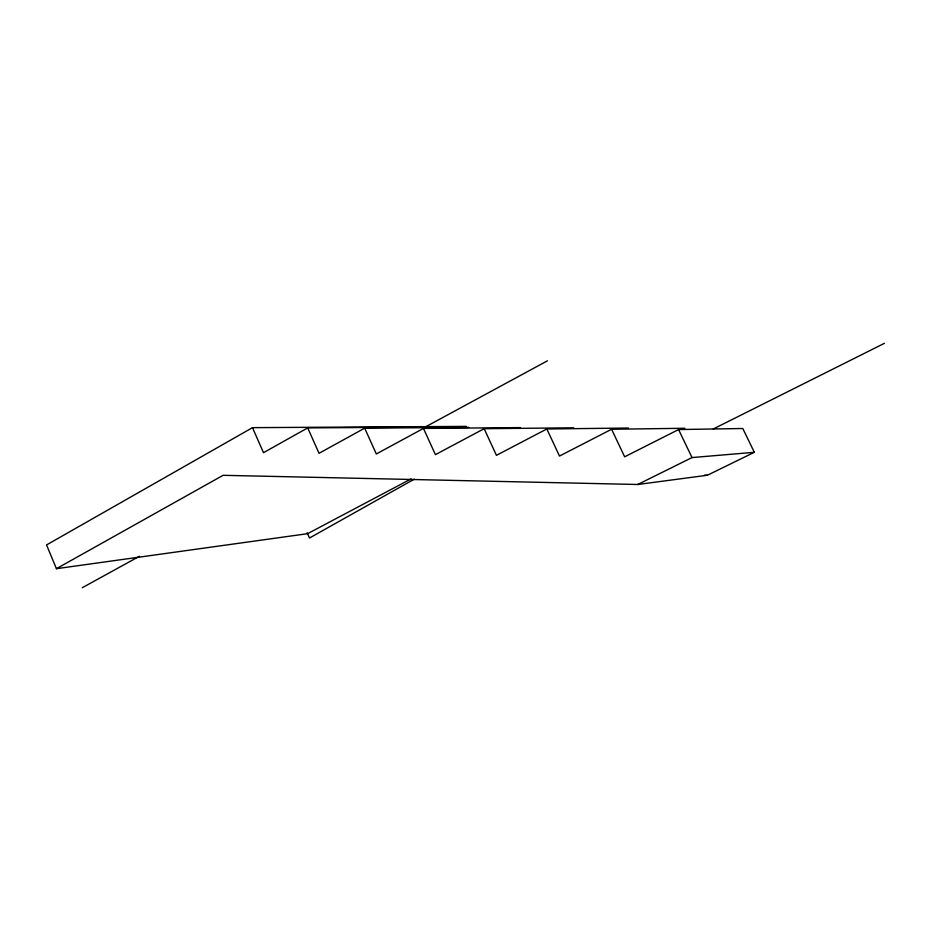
<?xml version="1.0" encoding="UTF-8"?>
<svg xmlns="http://www.w3.org/2000/svg" width="931" height="931" viewBox="0 0 931 931"><rect width="100%" height="100%" fill="white"/><g stroke="black" fill="none" stroke-linecap="round" stroke-linejoin="round"><path stroke-width="1.4" d="M466.28 426.386L252.487 427.655L46.55 544.949L56.43 568.69L307.591 533.684L411.036 478.918M414.283 479.162L309.499 538.013L307.183 532.765M56.43 568.69L223.103 475.31L637.735 484.492L707.397 475.252L754.331 452.291L742.787 428.504L678.583 429.552L624.643 456.807L611.597 429.261L559.484 456.062L546.823 428.97L496.444 455.34L484.143 428.691L435.417 454.642L423.465 428.423L376.31 453.967L364.684 428.155L319.03 453.316L307.719 427.899L263.496 452.675L252.487 427.655M82.312 587.694L139.475 556.261M425.979 426.631L547.405 360.821M713.297 428.982L884.45 343.306M637.735 484.492L692.012 457.575L754.331 452.291M611.597 429.261L684.832 428.272M546.823 428.97L628.518 428.039M484.143 428.691L573.752 427.806M423.465 428.423L520.487 427.585M307.719 427.899L418.217 427.166M364.684 428.155L468.665 427.376M704.488 475.194L707.397 475.252M678.583 429.552L692.012 457.575"/></g></svg>
